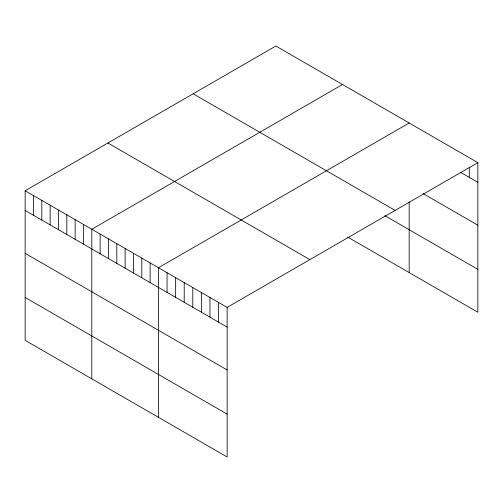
<?xml version="1.0" encoding="UTF-8"?>
<svg xmlns="http://www.w3.org/2000/svg" width="503" height="503" viewBox="0 0 503 503"><rect width="100%" height="100%" fill="white"/><g stroke="black" fill="none" stroke-linecap="round" stroke-linejoin="round"><path stroke-width="0.75" d="M477.85 162.645L227.142 307.39L227.142 456.976L25.15 340.355L25.15 190.769L275.858 46.025L477.85 162.645L477.85 312.231L347.642 237.051M342.518 84.51L91.81 229.255L91.81 378.841M409.172 122.996L158.464 267.741L158.464 417.32M460.679 172.422L477.85 182.338M423.042 193.554L477.85 225.199M193.127 93.791L395.119 210.411M384.814 215.655L477.85 269.363M107.881 143.003L309.873 259.623M25.15 190.769L227.142 307.39M25.15 210.461L227.142 327.082M25.15 253.323L227.142 369.944M25.15 297.487L227.142 414.107M469.268 167.537L469.268 177.383M409.172 201.741L409.172 272.576M218.56 302.435L218.56 322.127M209.971 297.48L209.971 317.167M201.389 292.52L201.389 312.212M192.806 287.565L192.806 307.258M184.217 282.611L184.217 302.297M175.635 277.65L175.635 297.342M167.053 272.695L167.053 292.388M150.133 262.931L150.133 282.617M141.802 258.121L141.802 277.807M133.471 253.311L133.471 272.997M125.134 248.501L125.134 268.187M116.803 243.685L116.803 263.377M108.472 238.875L108.472 258.567M100.141 234.065L100.141 253.757M83.473 224.445L83.473 244.137M75.142 219.635L75.142 239.327M66.811 214.825L66.811 234.511M58.48 210.015L58.48 229.701M50.149 205.205L50.149 224.891M41.812 200.395L41.812 220.081M33.481 195.579L33.481 215.271"/></g></svg>
